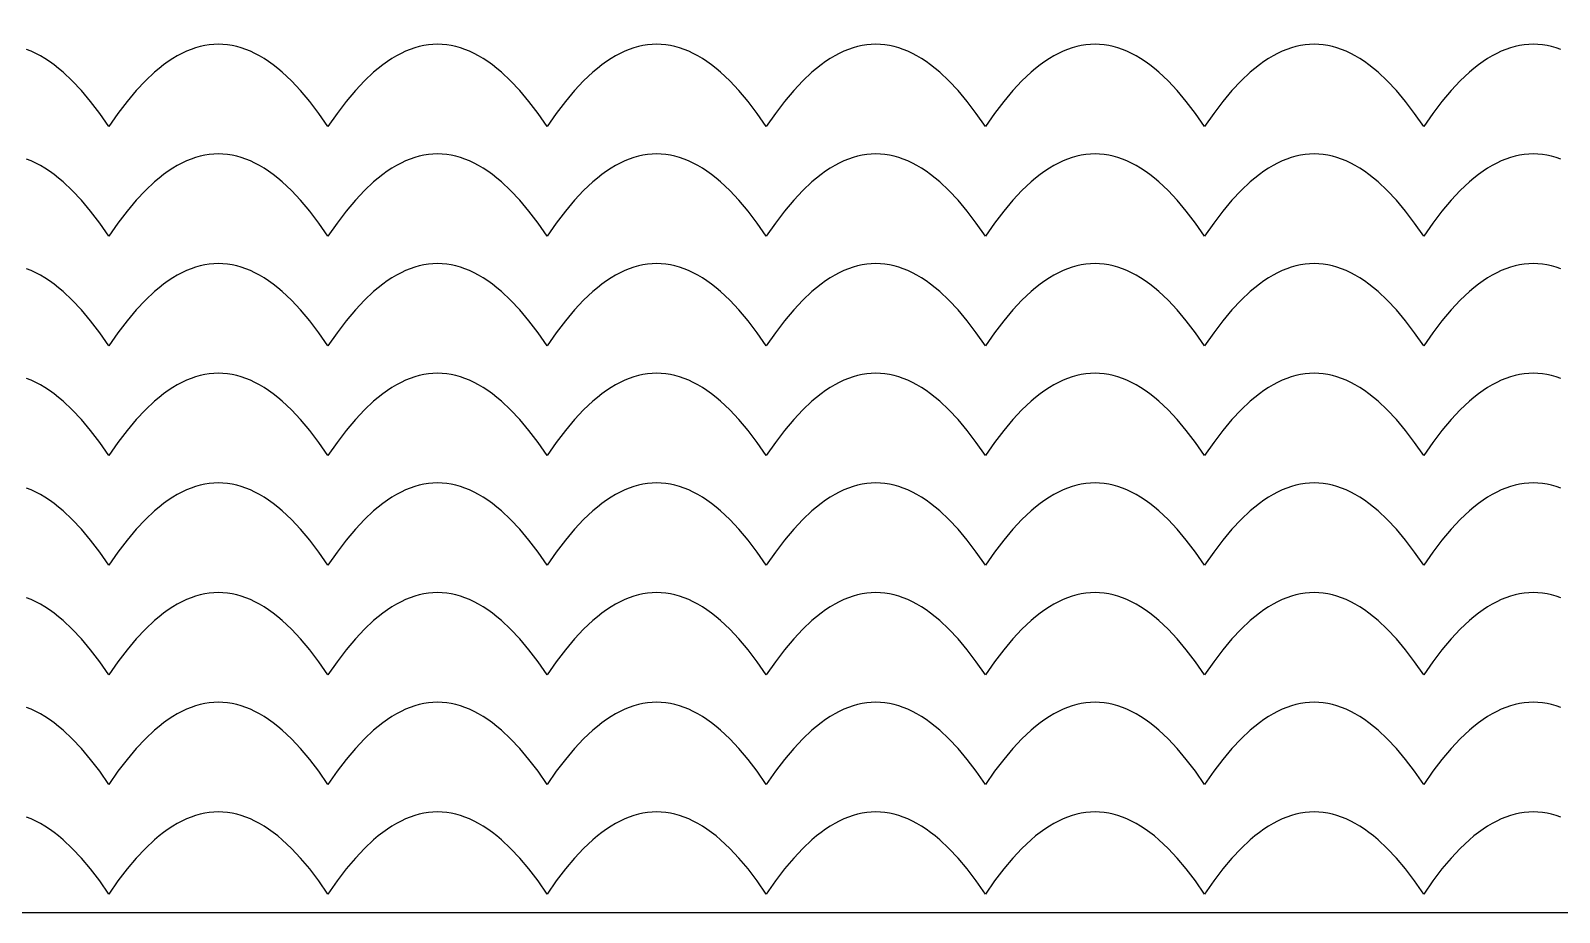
# Model space of a CAD drawing. Extents: x -831 to 1547, y -1426 to -385.
# Drawn here: x 61.6 to 124.4, y -740 to -703.8 of the extents above; entities that cross this region are included whole.
import ezdxf

# ---------------------------------------------------------------- set-up
doc = ezdxf.new("R2010")
doc.units = 0
doc.layers.add('CUT', color=18, linetype='CONTINUOUS')
doc.layers.add('ENGRAVE', color=1, linetype='CONTINUOUS')

msp = doc.modelspace()

# ---------------------------------------------------------------- linework, layer by layer
at = {"layer": 'CUT'}
msp.add_lwpolyline([(1.841, -695.709), (-1.159, -695.709), (-1.159, -707.709), (1.842, -707.709), (1.841, -739.959), (253.842, -739.959), (253.842, -663.459), (1.842, -663.459)], close=True, dxfattribs=at)
at = {"layer": 'ENGRAVE'}
for points in [[(124.467, -704.545), (124.28, -704.48), (124.092, -704.428), (123.905, -704.387), (123.717, -704.357), (123.53, -704.34), (123.342, -704.334), (123.154, -704.34), (122.967, -704.357), (122.779, -704.387), (122.592, -704.428), (122.405, -704.48), (122.217, -704.545), (122.029, -704.621), (121.842, -704.709), (121.655, -704.809), (121.467, -704.92), (121.28, -705.043), (121.092, -705.178), (120.905, -705.324), (120.717, -705.482), (120.342, -705.834), (119.967, -706.232), (119.592, -706.678), (119.217, -707.17), (118.842, -707.709), (118.467, -707.17), (118.092, -706.678), (117.717, -706.232), (117.342, -705.834), (116.967, -705.482), (116.779, -705.324), (116.592, -705.178), (116.405, -705.043), (116.217, -704.92), (116.029, -704.809), (115.842, -704.709), (115.655, -704.621), (115.467, -704.545), (115.28, -704.48), (115.092, -704.428), (114.905, -704.387), (114.717, -704.357), (114.53, -704.34), (114.342, -704.334), (114.154, -704.34), (113.967, -704.357), (113.779, -704.387), (113.592, -704.428), (113.405, -704.48), (113.217, -704.545), (113.029, -704.621), (112.842, -704.709), (112.655, -704.809), (112.467, -704.92), (112.28, -705.043), (112.092, -705.178), (111.905, -705.324), (111.717, -705.482), (111.342, -705.834), (110.967, -706.232), (110.592, -706.678), (110.217, -707.17), (109.842, -707.709), (109.467, -707.17), (109.092, -706.678), (108.717, -706.232), (108.342, -705.834), (107.967, -705.482), (107.779, -705.324), (107.592, -705.178), (107.405, -705.043), (107.217, -704.92), (107.029, -704.809), (106.842, -704.709), (106.655, -704.621), (106.467, -704.545), (106.28, -704.48), (106.092, -704.428), (105.905, -704.387), (105.717, -704.357), (105.53, -704.34), (105.342, -704.334), (105.154, -704.34), (104.967, -704.357), (104.779, -704.387), (104.592, -704.428), (104.405, -704.48), (104.217, -704.545), (104.029, -704.621), (103.842, -704.709), (103.655, -704.809), (103.467, -704.92), (103.28, -705.043), (103.092, -705.178), (102.905, -705.324), (102.717, -705.482), (102.342, -705.834), (101.967, -706.232), (101.592, -706.678), (101.217, -707.17), (100.842, -707.709), (100.467, -707.17), (100.092, -706.678), (99.717, -706.232), (99.342, -705.834), (98.967, -705.482), (98.779, -705.324), (98.592, -705.178), (98.405, -705.043), (98.217, -704.92), (98.029, -704.809), (97.842, -704.709), (97.655, -704.621), (97.467, -704.545), (97.28, -704.48), (97.092, -704.428), (96.905, -704.387), (96.717, -704.357), (96.53, -704.34), (96.342, -704.334), (96.154, -704.34), (95.967, -704.357), (95.779, -704.387), (95.592, -704.428), (95.405, -704.48), (95.217, -704.545), (95.029, -704.621), (94.842, -704.709), (94.655, -704.809), (94.467, -704.92), (94.28, -705.043), (94.092, -705.178), (93.905, -705.324), (93.717, -705.482), (93.342, -705.834), (92.967, -706.232), (92.592, -706.678), (92.217, -707.17), (91.842, -707.709), (91.467, -707.17), (91.092, -706.678), (90.717, -706.232), (90.342, -705.834), (89.967, -705.482), (89.779, -705.324), (89.592, -705.178), (89.405, -705.043), (89.217, -704.92), (89.029, -704.809), (88.842, -704.709), (88.655, -704.621), (88.467, -704.545), (88.28, -704.48), (88.092, -704.428), (87.905, -704.387), (87.717, -704.357), (87.53, -704.34), (87.342, -704.334), (87.154, -704.34), (86.967, -704.357), (86.779, -704.387), (86.592, -704.428), (86.405, -704.48), (86.217, -704.545), (86.029, -704.621), (85.842, -704.709), (85.655, -704.809), (85.467, -704.92), (85.28, -705.043), (85.092, -705.178), (84.905, -705.324), (84.717, -705.482), (84.342, -705.834), (83.967, -706.232), (83.592, -706.678), (83.217, -707.17), (82.842, -707.709), (82.467, -707.17), (82.092, -706.678), (81.717, -706.232), (81.342, -705.834), (80.967, -705.482), (80.779, -705.324), (80.592, -705.178), (80.405, -705.043), (80.217, -704.92), (80.029, -704.809), (79.842, -704.709), (79.655, -704.621), (79.467, -704.545), (79.28, -704.48), (79.092, -704.428), (78.905, -704.387), (78.717, -704.357), (78.53, -704.34), (78.342, -704.334), (78.154, -704.34), (77.967, -704.357), (77.779, -704.387), (77.592, -704.428), (77.405, -704.48), (77.217, -704.545), (77.029, -704.621), (76.842, -704.709), (76.655, -704.809), (76.467, -704.92), (76.28, -705.043), (76.092, -705.178), (75.905, -705.324), (75.717, -705.482), (75.342, -705.834), (74.967, -706.232), (74.592, -706.678), (74.217, -707.17), (73.842, -707.709), (73.467, -707.17), (73.092, -706.678), (72.717, -706.232), (72.342, -705.834), (71.967, -705.482), (71.779, -705.324), (71.592, -705.178), (71.405, -705.043), (71.217, -704.92), (71.029, -704.809), (70.842, -704.709), (70.655, -704.621), (70.467, -704.545), (70.28, -704.48), (70.092, -704.428), (69.905, -704.387), (69.717, -704.357), (69.53, -704.34), (69.342, -704.334), (69.154, -704.34), (68.967, -704.357), (68.779, -704.387), (68.592, -704.428), (68.405, -704.48), (68.217, -704.545), (68.029, -704.621), (67.842, -704.709), (67.655, -704.809), (67.467, -704.92), (67.28, -705.043), (67.092, -705.178), (66.905, -705.324), (66.717, -705.482), (66.342, -705.834), (65.967, -706.232), (65.592, -706.678), (65.217, -707.17), (64.842, -707.709), (64.467, -707.17), (64.092, -706.678), (63.717, -706.232), (63.342, -705.834), (62.967, -705.482), (62.779, -705.324), (62.592, -705.178), (62.405, -705.043), (62.217, -704.92), (62.029, -704.809), (61.842, -704.709), (61.655, -704.621), (61.467, -704.545)], [(124.467, -709.045), (124.279, -708.98), (124.092, -708.928), (123.904, -708.887), (123.717, -708.857), (123.529, -708.84), (123.342, -708.834), (123.154, -708.84), (122.967, -708.857), (122.779, -708.887), (122.592, -708.928), (122.404, -708.98), (122.217, -709.045), (122.029, -709.121), (121.842, -709.209), (121.654, -709.309), (121.467, -709.42), (121.279, -709.543), (121.092, -709.678), (120.904, -709.824), (120.717, -709.982), (120.342, -710.334), (119.967, -710.732), (119.592, -711.178), (119.217, -711.67), (118.842, -712.209), (118.467, -711.67), (118.092, -711.178), (117.717, -710.732), (117.342, -710.334), (116.967, -709.982), (116.779, -709.824), (116.592, -709.678), (116.404, -709.543), (116.217, -709.42), (116.029, -709.309), (115.842, -709.209), (115.654, -709.121), (115.467, -709.045), (115.279, -708.98), (115.092, -708.928), (114.904, -708.887), (114.717, -708.857), (114.529, -708.84), (114.342, -708.834), (114.154, -708.84), (113.967, -708.857), (113.779, -708.887), (113.592, -708.928), (113.404, -708.98), (113.217, -709.045), (113.029, -709.121), (112.842, -709.209), (112.654, -709.309), (112.467, -709.42), (112.279, -709.543), (112.092, -709.678), (111.904, -709.824), (111.717, -709.982), (111.342, -710.334), (110.967, -710.732), (110.592, -711.178), (110.217, -711.67), (109.842, -712.209), (109.467, -711.67), (109.092, -711.178), (108.717, -710.732), (108.342, -710.334), (107.967, -709.982), (107.779, -709.824), (107.592, -709.678), (107.404, -709.543), (107.217, -709.42), (107.029, -709.309), (106.842, -709.209), (106.654, -709.121), (106.467, -709.045), (106.279, -708.98), (106.092, -708.928), (105.904, -708.887), (105.717, -708.857), (105.529, -708.84), (105.342, -708.834), (105.154, -708.84), (104.967, -708.857), (104.779, -708.887), (104.592, -708.928), (104.404, -708.98), (104.217, -709.045), (104.029, -709.121), (103.842, -709.209), (103.654, -709.309), (103.467, -709.42), (103.279, -709.543), (103.092, -709.678), (102.904, -709.824), (102.717, -709.982), (102.342, -710.334), (101.967, -710.732), (101.592, -711.178), (101.217, -711.67), (100.842, -712.209), (100.467, -711.67), (100.092, -711.178), (99.717, -710.732), (99.342, -710.334), (98.967, -709.982), (98.779, -709.824), (98.592, -709.678), (98.404, -709.543), (98.217, -709.42), (98.029, -709.309), (97.842, -709.209), (97.654, -709.121), (97.467, -709.045), (97.279, -708.98), (97.092, -708.928), (96.904, -708.887), (96.717, -708.857), (96.529, -708.84), (96.342, -708.834), (96.154, -708.84), (95.967, -708.857), (95.779, -708.887), (95.592, -708.928), (95.404, -708.98), (95.217, -709.045), (95.029, -709.121), (94.842, -709.209), (94.654, -709.309), (94.467, -709.42), (94.279, -709.543), (94.092, -709.678), (93.904, -709.824), (93.717, -709.982), (93.342, -710.334), (92.967, -710.732), (92.592, -711.178), (92.217, -711.67), (91.842, -712.209), (91.467, -711.67), (91.092, -711.178), (90.717, -710.732), (90.342, -710.334), (89.967, -709.982), (89.779, -709.824), (89.592, -709.678), (89.404, -709.543), (89.217, -709.42), (89.029, -709.309), (88.842, -709.209), (88.654, -709.121), (88.467, -709.045), (88.279, -708.98), (88.092, -708.928), (87.904, -708.887), (87.717, -708.857), (87.529, -708.84), (87.342, -708.834), (87.154, -708.84), (86.967, -708.857), (86.779, -708.887), (86.592, -708.928), (86.404, -708.98), (86.217, -709.045), (86.029, -709.121), (85.842, -709.209), (85.654, -709.309), (85.467, -709.42), (85.279, -709.543), (85.092, -709.678), (84.904, -709.824), (84.717, -709.982), (84.342, -710.334), (83.967, -710.732), (83.592, -711.178), (83.217, -711.67), (82.842, -712.209), (82.467, -711.67), (82.092, -711.178), (81.717, -710.732), (81.342, -710.334), (80.967, -709.982), (80.779, -709.824), (80.592, -709.678), (80.404, -709.543), (80.217, -709.42), (80.029, -709.309), (79.842, -709.209), (79.654, -709.121), (79.467, -709.045), (79.279, -708.98), (79.092, -708.928), (78.904, -708.887), (78.717, -708.857), (78.529, -708.84), (78.342, -708.834), (78.154, -708.84), (77.967, -708.857), (77.779, -708.887), (77.592, -708.928), (77.404, -708.98), (77.217, -709.045), (77.029, -709.121), (76.842, -709.209), (76.654, -709.309), (76.467, -709.42), (76.279, -709.543), (76.092, -709.678), (75.904, -709.824), (75.717, -709.982), (75.342, -710.334), (74.967, -710.732), (74.592, -711.178), (74.217, -711.67), (73.842, -712.209), (73.467, -711.67), (73.092, -711.178), (72.717, -710.732), (72.342, -710.334), (71.967, -709.982), (71.779, -709.824), (71.592, -709.678), (71.404, -709.543), (71.217, -709.42), (71.029, -709.309), (70.842, -709.209), (70.654, -709.121), (70.467, -709.045), (70.279, -708.98), (70.092, -708.928), (69.904, -708.887), (69.717, -708.857), (69.529, -708.84), (69.342, -708.834), (69.154, -708.84), (68.967, -708.857), (68.779, -708.887), (68.592, -708.928), (68.404, -708.98), (68.217, -709.045), (68.029, -709.121), (67.842, -709.209), (67.654, -709.309), (67.467, -709.42), (67.279, -709.543), (67.092, -709.678), (66.904, -709.824), (66.717, -709.982), (66.342, -710.334), (65.967, -710.732), (65.592, -711.178), (65.217, -711.67), (64.842, -712.209), (64.467, -711.67), (64.092, -711.178), (63.717, -710.732), (63.342, -710.334), (62.967, -709.982), (62.779, -709.824), (62.592, -709.678), (62.404, -709.543), (62.217, -709.42), (62.029, -709.309), (61.842, -709.209), (61.654, -709.121), (61.467, -709.045)], [(124.467, -713.545), (124.279, -713.48), (124.092, -713.428), (123.904, -713.387), (123.717, -713.357), (123.529, -713.34), (123.342, -713.334), (123.154, -713.34), (122.967, -713.357), (122.779, -713.387), (122.592, -713.428), (122.404, -713.48), (122.217, -713.545), (122.029, -713.621), (121.842, -713.709), (121.654, -713.809), (121.467, -713.92), (121.279, -714.043), (121.092, -714.178), (120.904, -714.324), (120.717, -714.482), (120.342, -714.834), (119.967, -715.232), (119.592, -715.678), (119.217, -716.17), (118.842, -716.709), (118.467, -716.17), (118.092, -715.678), (117.717, -715.232), (117.342, -714.834), (116.967, -714.482), (116.779, -714.324), (116.592, -714.178), (116.404, -714.043), (116.217, -713.92), (116.029, -713.809), (115.842, -713.709), (115.654, -713.621), (115.467, -713.545), (115.279, -713.48), (115.092, -713.428), (114.904, -713.387), (114.717, -713.357), (114.529, -713.34), (114.342, -713.334), (114.154, -713.34), (113.967, -713.357), (113.779, -713.387), (113.592, -713.428), (113.404, -713.48), (113.217, -713.545), (113.029, -713.621), (112.842, -713.709), (112.654, -713.809), (112.467, -713.92), (112.279, -714.043), (112.092, -714.178), (111.904, -714.324), (111.717, -714.482), (111.342, -714.834), (110.967, -715.232), (110.592, -715.678), (110.217, -716.17), (109.842, -716.709), (109.467, -716.17), (109.092, -715.678), (108.717, -715.232), (108.342, -714.834), (107.967, -714.482), (107.779, -714.324), (107.592, -714.178), (107.404, -714.043), (107.217, -713.92), (107.029, -713.809), (106.842, -713.709), (106.654, -713.621), (106.467, -713.545), (106.279, -713.48), (106.092, -713.428), (105.904, -713.387), (105.717, -713.357), (105.529, -713.34), (105.342, -713.334), (105.154, -713.34), (104.967, -713.357), (104.779, -713.387), (104.592, -713.428), (104.404, -713.48), (104.217, -713.545), (104.029, -713.621), (103.842, -713.709), (103.654, -713.809), (103.467, -713.92), (103.279, -714.043), (103.092, -714.178), (102.904, -714.324), (102.717, -714.482), (102.342, -714.834), (101.967, -715.232), (101.592, -715.678), (101.217, -716.17), (100.842, -716.709), (100.467, -716.17), (100.092, -715.678), (99.717, -715.232), (99.342, -714.834), (98.967, -714.482), (98.779, -714.324), (98.592, -714.178), (98.404, -714.043), (98.217, -713.92), (98.029, -713.809), (97.842, -713.709), (97.654, -713.621), (97.467, -713.545), (97.279, -713.48), (97.092, -713.428), (96.904, -713.387), (96.717, -713.357), (96.529, -713.34), (96.342, -713.334), (96.154, -713.34), (95.967, -713.357), (95.779, -713.387), (95.592, -713.428), (95.404, -713.48), (95.217, -713.545), (95.029, -713.621), (94.842, -713.709), (94.654, -713.809), (94.467, -713.92), (94.279, -714.043), (94.092, -714.178), (93.904, -714.324), (93.717, -714.482), (93.342, -714.834), (92.967, -715.232), (92.592, -715.678), (92.217, -716.17), (91.842, -716.709), (91.467, -716.17), (91.092, -715.678), (90.717, -715.232), (90.342, -714.834), (89.967, -714.482), (89.779, -714.324), (89.592, -714.178), (89.404, -714.043), (89.217, -713.92), (89.029, -713.809), (88.842, -713.709), (88.654, -713.621), (88.467, -713.545), (88.279, -713.48), (88.092, -713.428), (87.904, -713.387), (87.717, -713.357), (87.529, -713.34), (87.342, -713.334), (87.154, -713.34), (86.967, -713.357), (86.779, -713.387), (86.592, -713.428), (86.404, -713.48), (86.217, -713.545), (86.029, -713.621), (85.842, -713.709), (85.654, -713.809), (85.467, -713.92), (85.279, -714.043), (85.092, -714.178), (84.904, -714.324), (84.717, -714.482), (84.342, -714.834), (83.967, -715.232), (83.592, -715.678), (83.217, -716.17), (82.842, -716.709), (82.467, -716.17), (82.092, -715.678), (81.717, -715.232), (81.342, -714.834), (80.967, -714.482), (80.779, -714.324), (80.592, -714.178), (80.404, -714.043), (80.217, -713.92), (80.029, -713.809), (79.842, -713.709), (79.654, -713.621), (79.467, -713.545), (79.279, -713.48), (79.092, -713.428), (78.904, -713.387), (78.717, -713.357), (78.529, -713.34), (78.342, -713.334), (78.154, -713.34), (77.967, -713.357), (77.779, -713.387), (77.592, -713.428), (77.404, -713.48), (77.217, -713.545), (77.029, -713.621), (76.842, -713.709), (76.654, -713.809), (76.467, -713.92), (76.279, -714.043), (76.092, -714.178), (75.904, -714.324), (75.717, -714.482), (75.342, -714.834), (74.967, -715.232), (74.592, -715.678), (74.217, -716.17), (73.842, -716.709), (73.467, -716.17), (73.092, -715.678), (72.717, -715.232), (72.342, -714.834), (71.967, -714.482), (71.779, -714.324), (71.592, -714.178), (71.404, -714.043), (71.217, -713.92), (71.029, -713.809), (70.842, -713.709), (70.654, -713.621), (70.467, -713.545), (70.279, -713.48), (70.092, -713.428), (69.904, -713.387), (69.717, -713.357), (69.529, -713.34), (69.342, -713.334), (69.154, -713.34), (68.967, -713.357), (68.779, -713.387), (68.592, -713.428), (68.404, -713.48), (68.217, -713.545), (68.029, -713.621), (67.842, -713.709), (67.654, -713.809), (67.467, -713.92), (67.279, -714.043), (67.092, -714.178), (66.904, -714.324), (66.717, -714.482), (66.342, -714.834), (65.967, -715.232), (65.592, -715.678), (65.217, -716.17), (64.842, -716.709), (64.467, -716.17), (64.092, -715.678), (63.717, -715.232), (63.342, -714.834), (62.967, -714.482), (62.779, -714.324), (62.592, -714.178), (62.404, -714.043), (62.217, -713.92), (62.029, -713.809), (61.842, -713.709), (61.654, -713.621), (61.467, -713.545)], [(124.467, -718.045), (124.279, -717.98), (124.092, -717.928), (123.904, -717.887), (123.717, -717.857), (123.529, -717.84), (123.342, -717.834), (123.154, -717.84), (122.967, -717.857), (122.779, -717.887), (122.592, -717.928), (122.404, -717.98), (122.217, -718.045), (122.029, -718.121), (121.842, -718.209), (121.654, -718.309), (121.467, -718.42), (121.279, -718.543), (121.092, -718.678), (120.904, -718.824), (120.717, -718.982), (120.342, -719.334), (119.967, -719.732), (119.592, -720.178), (119.217, -720.67), (118.842, -721.209), (118.467, -720.67), (118.092, -720.178), (117.717, -719.732), (117.342, -719.334), (116.967, -718.982), (116.779, -718.824), (116.592, -718.678), (116.404, -718.543), (116.217, -718.42), (116.029, -718.309), (115.842, -718.209), (115.654, -718.121), (115.467, -718.045), (115.279, -717.98), (115.092, -717.928), (114.904, -717.887), (114.717, -717.857), (114.529, -717.84), (114.342, -717.834), (114.154, -717.84), (113.967, -717.857), (113.779, -717.887), (113.592, -717.928), (113.404, -717.98), (113.217, -718.045), (113.029, -718.121), (112.842, -718.209), (112.654, -718.309), (112.467, -718.42), (112.279, -718.543), (112.092, -718.678), (111.904, -718.824), (111.717, -718.982), (111.342, -719.334), (110.967, -719.732), (110.592, -720.178), (110.217, -720.67), (109.842, -721.209), (109.467, -720.67), (109.092, -720.178), (108.717, -719.732), (108.342, -719.334), (107.967, -718.982), (107.779, -718.824), (107.592, -718.678), (107.404, -718.543), (107.217, -718.42), (107.029, -718.309), (106.842, -718.209), (106.654, -718.121), (106.467, -718.045), (106.279, -717.98), (106.092, -717.928), (105.904, -717.887), (105.717, -717.857), (105.529, -717.84), (105.342, -717.834), (105.154, -717.84), (104.967, -717.857), (104.779, -717.887), (104.592, -717.928), (104.404, -717.98), (104.217, -718.045), (104.029, -718.121), (103.842, -718.209), (103.654, -718.309), (103.467, -718.42), (103.279, -718.543), (103.092, -718.678), (102.904, -718.824), (102.717, -718.982), (102.342, -719.334), (101.967, -719.732), (101.592, -720.178), (101.217, -720.67), (100.842, -721.209), (100.467, -720.67), (100.092, -720.178), (99.717, -719.732), (99.342, -719.334), (98.967, -718.982), (98.779, -718.824), (98.592, -718.678), (98.404, -718.543), (98.217, -718.42), (98.029, -718.309), (97.842, -718.209), (97.654, -718.121), (97.467, -718.045), (97.279, -717.98), (97.092, -717.928), (96.904, -717.887), (96.717, -717.857), (96.529, -717.84), (96.342, -717.834), (96.154, -717.84), (95.967, -717.857), (95.779, -717.887), (95.592, -717.928), (95.405, -717.98), (95.217, -718.045), (95.029, -718.121), (94.842, -718.209), (94.655, -718.309), (94.467, -718.42), (94.28, -718.543), (94.092, -718.678), (93.905, -718.824), (93.717, -718.982), (93.342, -719.334), (92.967, -719.732), (92.592, -720.178), (92.217, -720.67), (91.842, -721.209), (91.467, -720.67), (91.092, -720.178), (90.717, -719.732), (90.342, -719.334), (89.967, -718.982), (89.779, -718.824), (89.592, -718.678), (89.405, -718.543), (89.217, -718.42), (89.029, -718.309), (88.842, -718.209), (88.655, -718.121), (88.467, -718.045), (88.28, -717.98), (88.092, -717.928), (87.905, -717.887), (87.717, -717.857), (87.53, -717.84), (87.342, -717.834), (87.154, -717.84), (86.967, -717.857), (86.779, -717.887), (86.592, -717.928), (86.405, -717.98), (86.217, -718.045), (86.029, -718.121), (85.842, -718.209), (85.655, -718.309), (85.467, -718.42), (85.28, -718.543), (85.092, -718.678), (84.905, -718.824), (84.717, -718.982), (84.342, -719.334), (83.967, -719.732), (83.592, -720.178), (83.217, -720.67), (82.842, -721.209), (82.467, -720.67), (82.092, -720.178), (81.717, -719.732), (81.342, -719.334), (80.967, -718.982), (80.779, -718.824), (80.592, -718.678), (80.405, -718.543), (80.217, -718.42), (80.029, -718.309), (79.842, -718.209), (79.655, -718.121), (79.467, -718.045), (79.28, -717.98), (79.092, -717.928), (78.905, -717.887), (78.717, -717.857), (78.53, -717.84), (78.342, -717.834), (78.154, -717.84), (77.967, -717.857), (77.779, -717.887), (77.592, -717.928), (77.405, -717.98), (77.217, -718.045), (77.029, -718.121), (76.842, -718.209), (76.655, -718.309), (76.467, -718.42), (76.28, -718.543), (76.092, -718.678), (75.905, -718.824), (75.717, -718.982), (75.342, -719.334), (74.967, -719.732), (74.592, -720.178), (74.217, -720.67), (73.842, -721.209), (73.467, -720.67), (73.092, -720.178), (72.717, -719.732), (72.342, -719.334), (71.967, -718.982), (71.779, -718.824), (71.592, -718.678), (71.405, -718.543), (71.217, -718.42), (71.029, -718.309), (70.842, -718.209), (70.655, -718.121), (70.467, -718.045), (70.28, -717.98), (70.092, -717.928), (69.905, -717.887), (69.717, -717.857), (69.53, -717.84), (69.342, -717.834), (69.154, -717.84), (68.967, -717.857), (68.779, -717.887), (68.592, -717.928), (68.405, -717.98), (68.217, -718.045), (68.029, -718.121), (67.842, -718.209), (67.655, -718.309), (67.467, -718.42), (67.28, -718.543), (67.092, -718.678), (66.905, -718.824), (66.717, -718.982), (66.342, -719.334), (65.967, -719.732), (65.592, -720.178), (65.217, -720.67), (64.842, -721.209), (64.467, -720.67), (64.092, -720.178), (63.717, -719.732), (63.342, -719.334), (62.967, -718.982), (62.779, -718.824), (62.592, -718.678), (62.405, -718.543), (62.217, -718.42), (62.029, -718.309), (61.842, -718.209), (61.655, -718.121), (61.467, -718.045)], [(124.467, -722.545), (124.28, -722.48), (124.092, -722.428), (123.905, -722.387), (123.717, -722.357), (123.53, -722.34), (123.342, -722.334), (123.154, -722.34), (122.967, -722.357), (122.779, -722.387), (122.592, -722.428), (122.405, -722.48), (122.217, -722.545), (122.029, -722.621), (121.842, -722.709), (121.655, -722.809), (121.467, -722.92), (121.28, -723.043), (121.092, -723.178), (120.905, -723.324), (120.717, -723.482), (120.342, -723.834), (119.967, -724.232), (119.592, -724.678), (119.217, -725.17), (118.842, -725.709), (118.467, -725.17), (118.092, -724.678), (117.717, -724.232), (117.342, -723.834), (116.967, -723.482), (116.779, -723.324), (116.592, -723.178), (116.405, -723.043), (116.217, -722.92), (116.029, -722.809), (115.842, -722.709), (115.655, -722.621), (115.467, -722.545), (115.28, -722.48), (115.092, -722.428), (114.905, -722.387), (114.717, -722.357), (114.53, -722.34), (114.342, -722.334), (114.154, -722.34), (113.967, -722.357), (113.779, -722.387), (113.592, -722.428), (113.405, -722.48), (113.217, -722.545), (113.029, -722.621), (112.842, -722.709), (112.655, -722.809), (112.467, -722.92), (112.28, -723.043), (112.092, -723.178), (111.905, -723.324), (111.717, -723.482), (111.342, -723.834), (110.967, -724.232), (110.592, -724.678), (110.217, -725.17), (109.842, -725.709), (109.467, -725.17), (109.092, -724.678), (108.717, -724.232), (108.342, -723.834), (107.967, -723.482), (107.779, -723.324), (107.592, -723.178), (107.405, -723.043), (107.217, -722.92), (107.029, -722.809), (106.842, -722.709), (106.655, -722.621), (106.467, -722.545), (106.28, -722.48), (106.092, -722.428), (105.905, -722.387), (105.717, -722.357), (105.53, -722.34), (105.342, -722.334), (105.154, -722.34), (104.967, -722.357), (104.779, -722.387), (104.592, -722.428), (104.405, -722.48), (104.217, -722.545), (104.029, -722.621), (103.842, -722.709), (103.655, -722.809), (103.467, -722.92), (103.28, -723.043), (103.092, -723.178), (102.905, -723.324), (102.717, -723.482), (102.342, -723.834), (101.967, -724.232), (101.592, -724.678), (101.217, -725.17), (100.842, -725.709), (100.467, -725.17), (100.092, -724.678), (99.717, -724.232), (99.342, -723.834), (98.967, -723.482), (98.779, -723.324), (98.592, -723.178), (98.405, -723.043), (98.217, -722.92), (98.029, -722.809), (97.842, -722.709), (97.655, -722.621), (97.467, -722.545), (97.28, -722.48), (97.092, -722.428), (96.905, -722.387), (96.717, -722.357), (96.53, -722.34), (96.342, -722.334), (96.154, -722.34), (95.967, -722.357), (95.779, -722.387), (95.592, -722.428), (95.405, -722.48), (95.217, -722.545), (95.029, -722.621), (94.842, -722.709), (94.655, -722.809), (94.467, -722.92), (94.28, -723.043), (94.092, -723.178), (93.905, -723.324), (93.717, -723.482), (93.342, -723.834), (92.967, -724.232), (92.592, -724.678), (92.217, -725.17), (91.842, -725.709), (91.467, -725.17), (91.092, -724.678), (90.717, -724.232), (90.342, -723.834), (89.967, -723.482), (89.779, -723.324), (89.592, -723.178), (89.405, -723.043), (89.217, -722.92), (89.029, -722.809), (88.842, -722.709), (88.655, -722.621), (88.467, -722.545), (88.28, -722.48), (88.092, -722.428), (87.905, -722.387), (87.717, -722.357), (87.53, -722.34), (87.342, -722.334), (87.154, -722.34), (86.967, -722.357), (86.779, -722.387), (86.592, -722.428), (86.405, -722.48), (86.217, -722.545), (86.029, -722.621), (85.842, -722.709), (85.655, -722.809), (85.467, -722.92), (85.28, -723.043), (85.092, -723.178), (84.905, -723.324), (84.717, -723.482), (84.342, -723.834), (83.967, -724.232), (83.592, -724.678), (83.217, -725.17), (82.842, -725.709), (82.467, -725.17), (82.092, -724.678), (81.717, -724.232), (81.342, -723.834), (80.967, -723.482), (80.779, -723.324), (80.592, -723.178), (80.405, -723.043), (80.217, -722.92), (80.029, -722.809), (79.842, -722.709), (79.655, -722.621), (79.467, -722.545), (79.28, -722.48), (79.092, -722.428), (78.905, -722.387), (78.717, -722.357), (78.53, -722.34), (78.342, -722.334), (78.154, -722.34), (77.967, -722.357), (77.779, -722.387), (77.592, -722.428), (77.405, -722.48), (77.217, -722.545), (77.029, -722.621), (76.842, -722.709), (76.655, -722.809), (76.467, -722.92), (76.28, -723.043), (76.092, -723.178), (75.905, -723.324), (75.717, -723.482), (75.342, -723.834), (74.967, -724.232), (74.592, -724.678), (74.217, -725.17), (73.842, -725.709), (73.467, -725.17), (73.092, -724.678), (72.717, -724.232), (72.342, -723.834), (71.967, -723.482), (71.779, -723.324), (71.592, -723.178), (71.405, -723.043), (71.217, -722.92), (71.029, -722.809), (70.842, -722.709), (70.655, -722.621), (70.467, -722.545), (70.28, -722.48), (70.092, -722.428), (69.905, -722.387), (69.717, -722.357), (69.53, -722.34), (69.342, -722.334), (69.154, -722.34), (68.967, -722.357), (68.779, -722.387), (68.592, -722.428), (68.405, -722.48), (68.217, -722.545), (68.029, -722.621), (67.842, -722.709), (67.655, -722.809), (67.467, -722.92), (67.28, -723.043), (67.092, -723.178), (66.905, -723.324), (66.717, -723.482), (66.342, -723.834), (65.967, -724.232), (65.592, -724.678), (65.217, -725.17), (64.842, -725.709), (64.467, -725.17), (64.092, -724.678), (63.717, -724.232), (63.342, -723.834), (62.967, -723.482), (62.779, -723.324), (62.592, -723.178), (62.405, -723.043), (62.217, -722.92), (62.029, -722.809), (61.842, -722.709), (61.655, -722.621), (61.467, -722.545)], [(124.467, -727.045), (124.28, -726.98), (124.092, -726.928), (123.905, -726.887), (123.717, -726.857), (123.53, -726.84), (123.342, -726.834), (123.154, -726.84), (122.967, -726.857), (122.779, -726.887), (122.592, -726.928), (122.405, -726.98), (122.217, -727.045), (122.029, -727.121), (121.842, -727.209), (121.655, -727.309), (121.467, -727.42), (121.28, -727.543), (121.092, -727.678), (120.905, -727.824), (120.717, -727.982), (120.342, -728.334), (119.967, -728.732), (119.592, -729.178), (119.217, -729.67), (118.842, -730.209), (118.467, -729.67), (118.092, -729.178), (117.717, -728.732), (117.342, -728.334), (116.967, -727.982), (116.779, -727.824), (116.592, -727.678), (116.405, -727.543), (116.217, -727.42), (116.029, -727.309), (115.842, -727.209), (115.655, -727.121), (115.467, -727.045), (115.28, -726.98), (115.092, -726.928), (114.905, -726.887), (114.717, -726.857), (114.53, -726.84), (114.342, -726.834), (114.154, -726.84), (113.967, -726.857), (113.779, -726.887), (113.592, -726.928), (113.405, -726.98), (113.217, -727.045), (113.029, -727.121), (112.842, -727.209), (112.655, -727.309), (112.467, -727.42), (112.28, -727.543), (112.092, -727.678), (111.905, -727.824), (111.717, -727.982), (111.342, -728.334), (110.967, -728.732), (110.592, -729.178), (110.217, -729.67), (109.842, -730.209), (109.467, -729.67), (109.092, -729.178), (108.717, -728.732), (108.342, -728.334), (107.967, -727.982), (107.779, -727.824), (107.592, -727.678), (107.405, -727.543), (107.217, -727.42), (107.029, -727.309), (106.842, -727.209), (106.655, -727.121), (106.467, -727.045), (106.28, -726.98), (106.092, -726.928), (105.905, -726.887), (105.717, -726.857), (105.53, -726.84), (105.342, -726.834), (105.154, -726.84), (104.967, -726.857), (104.779, -726.887), (104.592, -726.928), (104.405, -726.98), (104.217, -727.045), (104.029, -727.121), (103.842, -727.209), (103.655, -727.309), (103.467, -727.42), (103.28, -727.543), (103.092, -727.678), (102.905, -727.824), (102.717, -727.982), (102.342, -728.334), (101.967, -728.732), (101.592, -729.178), (101.217, -729.67), (100.842, -730.209), (100.467, -729.67), (100.092, -729.178), (99.717, -728.732), (99.342, -728.334), (98.967, -727.982), (98.779, -727.824), (98.592, -727.678), (98.405, -727.543), (98.217, -727.42), (98.029, -727.309), (97.842, -727.209), (97.655, -727.121), (97.467, -727.045), (97.28, -726.98), (97.092, -726.928), (96.905, -726.887), (96.717, -726.857), (96.53, -726.84), (96.342, -726.834), (96.154, -726.84), (95.967, -726.857), (95.779, -726.887), (95.592, -726.928), (95.405, -726.98), (95.217, -727.045), (95.029, -727.121), (94.842, -727.209), (94.655, -727.309), (94.467, -727.42), (94.28, -727.543), (94.092, -727.678), (93.905, -727.824), (93.717, -727.982), (93.342, -728.334), (92.967, -728.732), (92.592, -729.178), (92.217, -729.67), (91.842, -730.209), (91.467, -729.67), (91.092, -729.178), (90.717, -728.732), (90.342, -728.334), (89.967, -727.982), (89.779, -727.824), (89.592, -727.678), (89.405, -727.543), (89.217, -727.42), (89.029, -727.309), (88.842, -727.209), (88.655, -727.121), (88.467, -727.045), (88.28, -726.98), (88.092, -726.928), (87.905, -726.887), (87.717, -726.857), (87.53, -726.84), (87.342, -726.834), (87.154, -726.84), (86.967, -726.857), (86.779, -726.887), (86.592, -726.928), (86.405, -726.98), (86.217, -727.045), (86.029, -727.121), (85.842, -727.209), (85.655, -727.309), (85.467, -727.42), (85.28, -727.543), (85.092, -727.678), (84.905, -727.824), (84.717, -727.982), (84.342, -728.334), (83.967, -728.732), (83.592, -729.178), (83.217, -729.67), (82.842, -730.209), (82.467, -729.67), (82.092, -729.178), (81.717, -728.732), (81.342, -728.334), (80.967, -727.982), (80.779, -727.824), (80.592, -727.678), (80.405, -727.543), (80.217, -727.42), (80.029, -727.309), (79.842, -727.209), (79.655, -727.121), (79.467, -727.045), (79.28, -726.98), (79.092, -726.928), (78.905, -726.887), (78.717, -726.857), (78.53, -726.84), (78.342, -726.834), (78.154, -726.84), (77.967, -726.857), (77.779, -726.887), (77.592, -726.928), (77.405, -726.98), (77.217, -727.045), (77.029, -727.121), (76.842, -727.209), (76.655, -727.309), (76.467, -727.42), (76.28, -727.543), (76.092, -727.678), (75.905, -727.824), (75.717, -727.982), (75.342, -728.334), (74.967, -728.732), (74.592, -729.178), (74.217, -729.67), (73.842, -730.209), (73.467, -729.67), (73.092, -729.178), (72.717, -728.732), (72.342, -728.334), (71.967, -727.982), (71.779, -727.824), (71.592, -727.678), (71.405, -727.543), (71.217, -727.42), (71.029, -727.309), (70.842, -727.209), (70.655, -727.121), (70.467, -727.045), (70.28, -726.98), (70.092, -726.928), (69.905, -726.887), (69.717, -726.857), (69.53, -726.84), (69.342, -726.834), (69.154, -726.84), (68.967, -726.857), (68.779, -726.887), (68.592, -726.928), (68.405, -726.98), (68.217, -727.045), (68.029, -727.121), (67.842, -727.209), (67.655, -727.309), (67.467, -727.42), (67.28, -727.543), (67.092, -727.678), (66.905, -727.824), (66.717, -727.982), (66.342, -728.334), (65.967, -728.732), (65.592, -729.178), (65.217, -729.67), (64.842, -730.209), (64.467, -729.67), (64.092, -729.178), (63.717, -728.732), (63.342, -728.334), (62.967, -727.982), (62.779, -727.824), (62.592, -727.678), (62.405, -727.543), (62.217, -727.42), (62.029, -727.309), (61.842, -727.209), (61.655, -727.121), (61.467, -727.045)], [(124.467, -731.545), (124.28, -731.48), (124.092, -731.428), (123.905, -731.387), (123.717, -731.357), (123.53, -731.34), (123.342, -731.334), (123.154, -731.34), (122.967, -731.357), (122.779, -731.387), (122.592, -731.428), (122.405, -731.48), (122.217, -731.545), (122.029, -731.621), (121.842, -731.709), (121.655, -731.809), (121.467, -731.92), (121.28, -732.043), (121.092, -732.178), (120.905, -732.324), (120.717, -732.482), (120.342, -732.834), (119.967, -733.232), (119.592, -733.678), (119.217, -734.17), (118.842, -734.709), (118.467, -734.17), (118.092, -733.678), (117.717, -733.232), (117.342, -732.834), (116.967, -732.482), (116.779, -732.324), (116.592, -732.178), (116.405, -732.043), (116.217, -731.92), (116.029, -731.809), (115.842, -731.709), (115.655, -731.621), (115.467, -731.545), (115.28, -731.48), (115.092, -731.428), (114.905, -731.387), (114.717, -731.357), (114.53, -731.34), (114.342, -731.334), (114.154, -731.34), (113.967, -731.357), (113.779, -731.387), (113.592, -731.428), (113.405, -731.48), (113.217, -731.545), (113.029, -731.621), (112.842, -731.709), (112.655, -731.809), (112.467, -731.92), (112.28, -732.043), (112.092, -732.178), (111.905, -732.324), (111.717, -732.482), (111.342, -732.834), (110.967, -733.232), (110.592, -733.678), (110.217, -734.17), (109.842, -734.709), (109.467, -734.17), (109.092, -733.678), (108.717, -733.232), (108.342, -732.834), (107.967, -732.482), (107.779, -732.324), (107.592, -732.178), (107.405, -732.043), (107.217, -731.92), (107.029, -731.809), (106.842, -731.709), (106.655, -731.621), (106.467, -731.545), (106.28, -731.48), (106.092, -731.428), (105.905, -731.387), (105.717, -731.357), (105.53, -731.34), (105.342, -731.334), (105.154, -731.34), (104.967, -731.357), (104.779, -731.387), (104.592, -731.428), (104.405, -731.48), (104.217, -731.545), (104.029, -731.621), (103.842, -731.709), (103.655, -731.809), (103.467, -731.92), (103.28, -732.043), (103.092, -732.178), (102.905, -732.324), (102.717, -732.482), (102.342, -732.834), (101.967, -733.232), (101.592, -733.678), (101.217, -734.17), (100.842, -734.709), (100.467, -734.17), (100.092, -733.678), (99.717, -733.232), (99.342, -732.834), (98.967, -732.482), (98.779, -732.324), (98.592, -732.178), (98.405, -732.043), (98.217, -731.92), (98.029, -731.809), (97.842, -731.709), (97.655, -731.621), (97.467, -731.545), (97.28, -731.48), (97.092, -731.428), (96.905, -731.387), (96.717, -731.357), (96.53, -731.34), (96.342, -731.334), (96.154, -731.34), (95.967, -731.357), (95.779, -731.387), (95.592, -731.428), (95.405, -731.48), (95.217, -731.545), (95.029, -731.621), (94.842, -731.709), (94.655, -731.809), (94.467, -731.92), (94.28, -732.043), (94.092, -732.178), (93.905, -732.324), (93.717, -732.482), (93.342, -732.834), (92.967, -733.232), (92.592, -733.678), (92.217, -734.17), (91.842, -734.709), (91.467, -734.17), (91.092, -733.678), (90.717, -733.232), (90.342, -732.834), (89.967, -732.482), (89.779, -732.324), (89.592, -732.178), (89.405, -732.043), (89.217, -731.92), (89.029, -731.809), (88.842, -731.709), (88.655, -731.621), (88.467, -731.545), (88.28, -731.48), (88.092, -731.428), (87.905, -731.387), (87.717, -731.357), (87.53, -731.34), (87.342, -731.334), (87.154, -731.34), (86.967, -731.357), (86.779, -731.387), (86.592, -731.428), (86.405, -731.48), (86.217, -731.545), (86.029, -731.621), (85.842, -731.709), (85.655, -731.809), (85.467, -731.92), (85.28, -732.043), (85.092, -732.178), (84.905, -732.324), (84.717, -732.482), (84.342, -732.834), (83.967, -733.232), (83.592, -733.678), (83.217, -734.17), (82.842, -734.709), (82.467, -734.17), (82.092, -733.678), (81.717, -733.232), (81.342, -732.834), (80.967, -732.482), (80.779, -732.324), (80.592, -732.178), (80.405, -732.043), (80.217, -731.92), (80.029, -731.809), (79.842, -731.709), (79.655, -731.621), (79.467, -731.545), (79.28, -731.48), (79.092, -731.428), (78.905, -731.387), (78.717, -731.357), (78.53, -731.34), (78.342, -731.334), (78.154, -731.34), (77.967, -731.357), (77.779, -731.387), (77.592, -731.428), (77.405, -731.48), (77.217, -731.545), (77.029, -731.621), (76.842, -731.709), (76.655, -731.809), (76.467, -731.92), (76.28, -732.043), (76.092, -732.178), (75.905, -732.324), (75.717, -732.482), (75.342, -732.834), (74.967, -733.232), (74.592, -733.678), (74.217, -734.17), (73.842, -734.709), (73.467, -734.17), (73.092, -733.678), (72.717, -733.232), (72.342, -732.834), (71.967, -732.482), (71.779, -732.324), (71.592, -732.178), (71.405, -732.043), (71.217, -731.92), (71.029, -731.809), (70.842, -731.709), (70.655, -731.621), (70.467, -731.545), (70.28, -731.48), (70.092, -731.428), (69.905, -731.387), (69.717, -731.357), (69.53, -731.34), (69.342, -731.334), (69.154, -731.34), (68.967, -731.357), (68.779, -731.387), (68.592, -731.428), (68.405, -731.48), (68.217, -731.545), (68.029, -731.621), (67.842, -731.709), (67.655, -731.809), (67.467, -731.92), (67.28, -732.043), (67.092, -732.178), (66.905, -732.324), (66.717, -732.482), (66.342, -732.834), (65.967, -733.232), (65.592, -733.678), (65.217, -734.17), (64.842, -734.709), (64.467, -734.17), (64.092, -733.678), (63.717, -733.232), (63.342, -732.834), (62.967, -732.482), (62.779, -732.324), (62.592, -732.178), (62.405, -732.043), (62.217, -731.92), (62.029, -731.809), (61.842, -731.709), (61.655, -731.621), (61.467, -731.545)], [(124.467, -736.045), (124.28, -735.98), (124.092, -735.928), (123.905, -735.887), (123.717, -735.857), (123.53, -735.84), (123.342, -735.834), (123.154, -735.84), (122.967, -735.857), (122.779, -735.887), (122.592, -735.928), (122.405, -735.98), (122.217, -736.045), (122.029, -736.121), (121.842, -736.209), (121.655, -736.309), (121.467, -736.42), (121.28, -736.543), (121.092, -736.678), (120.905, -736.824), (120.717, -736.982), (120.342, -737.334), (119.967, -737.732), (119.592, -738.178), (119.217, -738.67), (118.842, -739.209), (118.467, -738.67), (118.092, -738.178), (117.717, -737.732), (117.342, -737.334), (116.967, -736.982), (116.779, -736.824), (116.592, -736.678), (116.405, -736.543), (116.217, -736.42), (116.029, -736.309), (115.842, -736.209), (115.655, -736.121), (115.467, -736.045), (115.28, -735.98), (115.092, -735.928), (114.905, -735.887), (114.717, -735.857), (114.53, -735.84), (114.342, -735.834), (114.154, -735.84), (113.967, -735.857), (113.779, -735.887), (113.592, -735.928), (113.405, -735.98), (113.217, -736.045), (113.029, -736.121), (112.842, -736.209), (112.655, -736.309), (112.467, -736.42), (112.28, -736.543), (112.092, -736.678), (111.905, -736.824), (111.717, -736.982), (111.342, -737.334), (110.967, -737.732), (110.592, -738.178), (110.217, -738.67), (109.842, -739.209), (109.467, -738.67), (109.092, -738.178), (108.717, -737.732), (108.342, -737.334), (107.967, -736.982), (107.779, -736.824), (107.592, -736.678), (107.405, -736.543), (107.217, -736.42), (107.029, -736.309), (106.842, -736.209), (106.655, -736.121), (106.467, -736.045), (106.28, -735.98), (106.092, -735.928), (105.905, -735.887), (105.717, -735.857), (105.53, -735.84), (105.342, -735.834), (105.154, -735.84), (104.967, -735.857), (104.779, -735.887), (104.592, -735.928), (104.405, -735.98), (104.217, -736.045), (104.029, -736.121), (103.842, -736.209), (103.655, -736.309), (103.467, -736.42), (103.28, -736.543), (103.092, -736.678), (102.905, -736.824), (102.717, -736.982), (102.342, -737.334), (101.967, -737.732), (101.592, -738.178), (101.217, -738.67), (100.842, -739.209), (100.467, -738.67), (100.092, -738.178), (99.717, -737.732), (99.342, -737.334), (98.967, -736.982), (98.779, -736.824), (98.592, -736.678), (98.405, -736.543), (98.217, -736.42), (98.029, -736.309), (97.842, -736.209), (97.655, -736.121), (97.467, -736.045), (97.28, -735.98), (97.092, -735.928), (96.905, -735.887), (96.717, -735.857), (96.53, -735.84), (96.342, -735.834), (96.154, -735.84), (95.967, -735.857), (95.779, -735.887), (95.592, -735.928), (95.405, -735.98), (95.217, -736.045), (95.029, -736.121), (94.842, -736.209), (94.655, -736.309), (94.467, -736.42), (94.28, -736.543), (94.092, -736.678), (93.905, -736.824), (93.717, -736.982), (93.342, -737.334), (92.967, -737.732), (92.592, -738.178), (92.217, -738.67), (91.842, -739.209), (91.467, -738.67), (91.092, -738.178), (90.717, -737.732), (90.342, -737.334), (89.967, -736.982), (89.779, -736.824), (89.592, -736.678), (89.405, -736.543), (89.217, -736.42), (89.029, -736.309), (88.842, -736.209), (88.655, -736.121), (88.467, -736.045), (88.28, -735.98), (88.092, -735.928), (87.905, -735.887), (87.717, -735.857), (87.53, -735.84), (87.342, -735.834), (87.154, -735.84), (86.967, -735.857), (86.779, -735.887), (86.592, -735.928), (86.405, -735.98), (86.217, -736.045), (86.029, -736.121), (85.842, -736.209), (85.655, -736.309), (85.467, -736.42), (85.28, -736.543), (85.092, -736.678), (84.905, -736.824), (84.717, -736.982), (84.342, -737.334), (83.967, -737.732), (83.592, -738.178), (83.217, -738.67), (82.842, -739.209), (82.467, -738.67), (82.092, -738.178), (81.717, -737.732), (81.342, -737.334), (80.967, -736.982), (80.779, -736.824), (80.592, -736.678), (80.405, -736.543), (80.217, -736.42), (80.029, -736.309), (79.842, -736.209), (79.655, -736.121), (79.467, -736.045), (79.28, -735.98), (79.092, -735.928), (78.905, -735.887), (78.717, -735.857), (78.53, -735.84), (78.342, -735.834), (78.154, -735.84), (77.967, -735.857), (77.779, -735.887), (77.592, -735.928), (77.405, -735.98), (77.217, -736.045), (77.029, -736.121), (76.842, -736.209), (76.655, -736.309), (76.467, -736.42), (76.28, -736.543), (76.092, -736.678), (75.905, -736.824), (75.717, -736.982), (75.342, -737.334), (74.967, -737.732), (74.592, -738.178), (74.217, -738.67), (73.842, -739.209), (73.467, -738.67), (73.092, -738.178), (72.717, -737.732), (72.342, -737.334), (71.967, -736.982), (71.779, -736.824), (71.592, -736.678), (71.405, -736.543), (71.217, -736.42), (71.029, -736.309), (70.842, -736.209), (70.655, -736.121), (70.467, -736.045), (70.28, -735.98), (70.092, -735.928), (69.905, -735.887), (69.717, -735.857), (69.53, -735.84), (69.342, -735.834), (69.154, -735.84), (68.967, -735.857), (68.779, -735.887), (68.592, -735.928), (68.405, -735.98), (68.217, -736.045), (68.029, -736.121), (67.842, -736.209), (67.655, -736.309), (67.467, -736.42), (67.28, -736.543), (67.092, -736.678), (66.905, -736.824), (66.717, -736.982), (66.342, -737.334), (65.967, -737.732), (65.592, -738.178), (65.217, -738.67), (64.842, -739.209), (64.467, -738.67), (64.092, -738.178), (63.717, -737.732), (63.342, -737.334), (62.967, -736.982), (62.779, -736.824), (62.592, -736.678), (62.405, -736.543), (62.217, -736.42), (62.029, -736.309), (61.842, -736.209), (61.655, -736.121), (61.467, -736.045)]]:
    msp.add_lwpolyline(points, dxfattribs=at)

doc.saveas('drawing.dxf')
